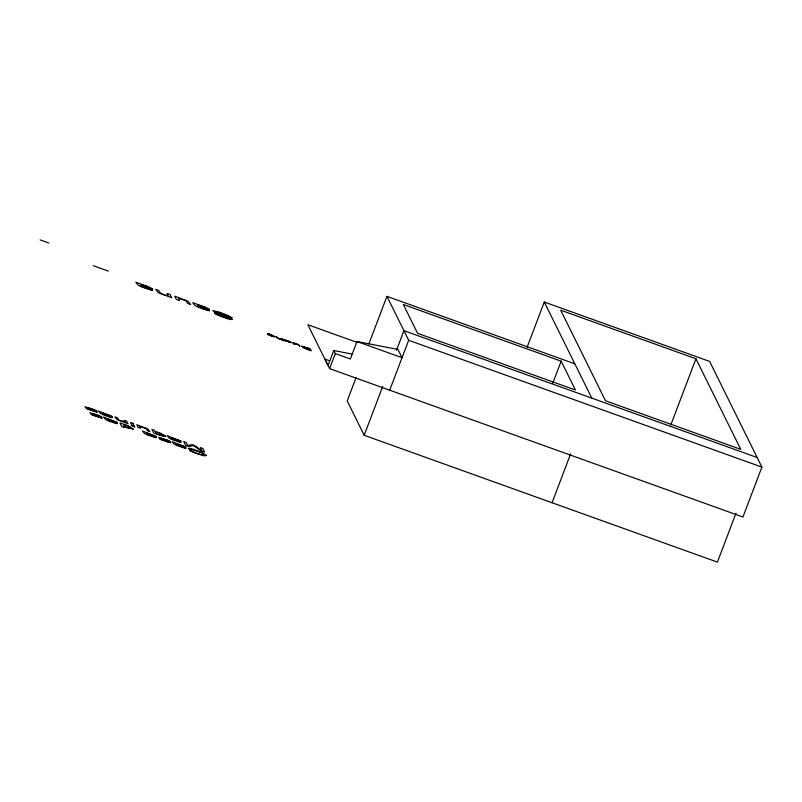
<?xml version="1.0" encoding="UTF-8"?>
<svg xmlns="http://www.w3.org/2000/svg" width="802" height="802" viewBox="0 0 802 802"><rect width="100%" height="100%" fill="white"/><g stroke="black" fill="none" stroke-linecap="round" stroke-linejoin="round"><path stroke-width="1.2" d="M328.078 365.542L333.782 350.524L351.877 354.033M527.064 347.376L544.287 302.043L709.63 361.411L761.9 467.105L742.943 517.019L329.612 368.629L335.316 353.602L333.782 350.524M356.99 341.512L402.053 357.692L397.982 349.461L356.99 341.512L350.344 359.005L335.316 353.602M356.038 377.712L347.206 400.97L364.178 435.285L717.409 562.112L735.955 513.29M368.85 343.988L386.945 296.359L574.833 363.817M364.178 435.285L382.724 386.474M396.399 350.454L403.917 330.675L757.148 457.491M389.702 390.203L408.669 340.289L386.945 296.359M552.809 383.135L561.159 361.161L403.336 304.499L417.591 333.331L575.415 389.993L561.159 361.161M552.067 502.744L570.633 453.872M670.783 425.01L695.946 358.755L560.698 310.194L605.5 400.789L740.757 449.351L695.946 358.755M328.359 366.093L324.81 359.045L329.552 360.74M408.669 340.289L761.9 467.105M357.361 342.504L307.838 324.73L329.612 368.629M40.1 239.888L48.872 243.046M93.293 265.723L108.33 271.116M544.287 302.043L591.806 398.133M165.683 436.238L163.307 436.378L153.723 433.02L151.909 429.351L154.375 430.233L155.017 431.536L161.112 433.521L165.683 436.238M206.325 455.466L204.35 455.887L194.966 452.869A7.89 1.033 20.8 0 1 190.655 450.864L189.312 450.012C204.249 458.022 211.287 454.393 190.946 449.471L188.229 448.398L189.874 448.378A8.18 1.073 20.8 0 1 193.081 449.19L202.355 452.769L206.325 455.466M130.706 427.877C121.373 428.057 120.781 420.849 130.706 427.877M163.137 435.316C153.834 435.506 153.152 428.258 163.137 435.316M289.903 342.073L284.54 340.399L291.306 342.755L288.77 341.071L284.149 339.817L289.903 342.073M97.072 412.108L87.869 409.271L85.964 408.128L94.716 411.296L84.832 406.744L93.824 409.381L96.912 411.095L87.338 407.606L97.072 412.108M102.044 418.103L92.842 415.266L90.937 414.133L99.689 417.301L89.804 412.739L98.796 415.376L101.884 417.09L92.31 413.601L102.044 418.103M170.646 442.724L161.443 439.897L159.538 438.754L168.29 441.922L158.395 437.371L167.397 440.007L170.485 441.722L160.911 438.233L170.646 442.724M112.31 416.549L102.676 413.902L112.48 417.591L111.628 417.662L103.257 414.885L100.531 413.491L98.576 411.035L112.31 416.549M117.282 422.544L107.648 419.897L117.453 423.586L116.591 423.656L108.23 420.88L105.503 419.486L103.548 417.03L117.282 422.544M152.56 288.931L140.851 285.712L145.493 288.038L152.761 290.204L151.728 290.284L141.553 286.915L138.235 285.221L135.859 282.234L148.671 286.825L152.56 288.931M156.26 436.539L146.636 433.892L156.43 437.581L155.578 437.651L147.217 434.885L144.48 433.481L142.525 431.025L156.26 436.539M180.921 441.18L171.297 438.534L181.092 442.223L180.239 442.293L171.869 439.526L169.142 438.123L167.187 435.666L180.921 441.18M209.442 309.361L197.733 306.133L202.375 308.459L209.653 310.625L208.61 310.715L198.435 307.336L195.117 305.642L192.741 302.665L205.553 307.256L209.442 309.361M185.884 447.175L176.25 444.519L186.054 448.218L185.192 448.288L176.831 445.511L174.104 444.118L172.139 441.661L185.884 447.175M124.982 421.712L119.127 420.188L117.373 417.792L114.907 416.9L117.002 419.626L128.039 423.797L126.726 421.14L124.26 420.258L124.982 421.712M167.959 295.216C165.362 295.748 159.628 294.053 158.716 290.444L155.718 289.372L158.265 292.68L171.678 297.753L170.084 294.524L167.087 293.452L167.959 295.216M232.169 319.537L228.59 319.136L217.392 314.945L214.355 313.051L223.798 317.111L229.071 318.454L215.407 312.559L212.771 310.605L218.565 311.908L228.77 315.858L232.169 317.993L221.432 313.331L215.748 311.918L232.169 319.537M301.662 346.193L303.737 347.958L311.296 350.815L310.284 348.78L301.662 346.193M273.452 336.279L268.931 334.655L273.452 336.279M303.186 346.755L304.62 348.118L309.692 350.043L308.93 348.489L303.186 346.755M274.885 336.81C271.106 337.04 260.991 330.835 273.422 336.098C262.294 331.787 270.515 333.632 274.885 336.81M178.696 298.334L179.377 300.519L176.38 299.437L174.776 296.209L188.159 301.271L190.706 304.59L187.718 303.507L185.823 300.73L178.696 298.334M140.039 426.514L140.591 428.308L138.134 427.426L136.821 424.769L147.819 428.93L149.924 431.656L147.458 430.774L145.904 428.479L140.039 426.514M294.464 343.426L294.775 344.429L293.402 343.928L292.67 342.454L298.795 344.77L299.958 346.284L297.722 344.519L294.464 343.426M281.773 339.336L278.555 338.384L276.139 336.519L277.051 337.893L283.738 340.92L282.725 338.885L281.352 338.394L281.773 339.336M140.751 284.71C151.498 290.204 152.51 287.407 140.751 284.71M197.633 305.131C208.38 310.625 209.402 307.828 197.633 305.131M102.596 413.07L109.694 415.616L102.596 413.07M107.568 419.065L114.656 421.611L107.568 419.065M146.555 433.06L153.643 435.606L146.555 433.06M171.217 437.702L178.305 440.248L171.217 437.702M176.169 443.696L183.257 446.243L176.169 443.696M133.252 429.1L127.779 427.967A5.193 0.682 20.8 0 1 124.4 426.574L123.588 426.163L124.24 427.476L121.784 426.604L119.979 422.935L129.583 426.474L133.252 429.1M193.422 445.521L189.102 446.554L185.523 445.27L183.718 441.601L186.275 442.524L187.788 445.591L192.109 444.619L194.505 445.481L201.853 450.684L200.31 447.566L202.866 448.478L204.68 452.148L200.68 450.714L193.422 445.521M132.942 423.376L130.475 422.494L131.789 425.15L134.255 426.032L132.942 423.376M134.495 426.524L132.039 425.641L134.756 427.045L134.495 426.524"/></g></svg>
